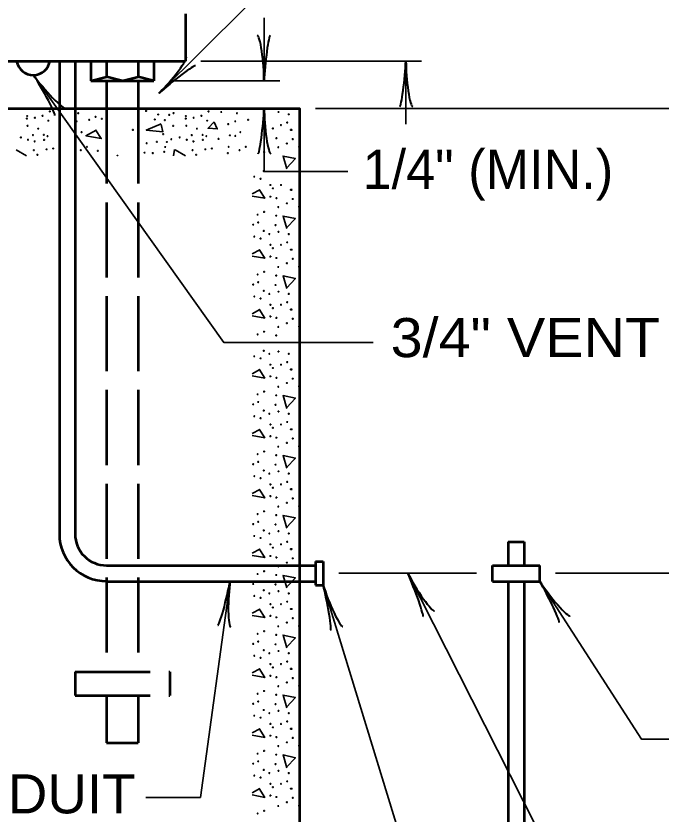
# Model space of a CAD drawing. Extents: x -2 to 679, y -1 to 439.
# Drawn here: x 227.1 to 268.4, y 168.8 to 219.8 of the extents above; entities that cross this region are included whole.
import ezdxf

# ---------------------------------------------------------------- set-up
doc = ezdxf.new("R2010")
doc.units = 0
doc.header["$LTSCALE"] = 0.8
doc.linetypes.add('LONG_DASHED', pattern=[7.5, 6, -1.5])
doc.layers.add('1', color=7, linetype='Continuous', lineweight=35)

msp = doc.modelspace()

# ---------------------------------------------------------------- linework, layer by layer
at = {"layer": '1', "lineweight": 53}
for p, q in [((237.9312, 219.9763), (237.9312, 216.9563)), ((215.2512, 216.9563), (237.9312, 216.9563)), ((229.8712, 216.9563), (229.8712, 186.7163)), ((230.8712, 216.9563), (230.8712, 186.7163)), ((231.8912, 216.9563), (231.8912, 215.6963)), ((232.8912, 216.9563), (232.8912, 215.9363)), ((234.9112, 216.9563), (234.9112, 215.9363)), ((235.9112, 216.9563), (235.9112, 215.6963)), ((231.8912, 215.6963), (232.8912, 215.9363)), ((233.8912, 215.6963), (232.8912, 215.9363)), ((233.8912, 215.6963), (234.9112, 215.9363)), ((235.9112, 215.6963), (234.9112, 215.9363)), ((231.8912, 215.6963), (235.9112, 215.6963)), ((232.8912, 215.6963), (232.8912, 213.9163)), ((234.9112, 215.6963), (234.9112, 213.9163)), ((258.5912, 186.1963), (259.6112, 186.1963)), ((258.5912, 186.1963), (258.5912, 184.6963)), ((259.6112, 186.1963), (259.6112, 184.6963)), ((246.2512, 184.9363), (246.2512, 183.4363)), ((246.2512, 184.9363), (246.7512, 184.9363)), ((246.7512, 184.9363), (246.7512, 183.4363)), ((232.8912, 184.6963), (246.2512, 184.6963)), ((257.5912, 183.6763), (257.5912, 184.6963)), ((257.5912, 184.6963), (260.6112, 184.6963)), ((260.6112, 183.6763), (260.6112, 184.6963)), ((232.8912, 183.6763), (246.2512, 183.6763)), ((246.2512, 183.4363), (246.7512, 183.4363)), ((257.5912, 183.6763), (260.6112, 183.6763)), ((258.5912, 183.6763), (258.5912, 141.8563)), ((259.6112, 183.6763), (259.6112, 141.3563))]:
    msp.add_line(p, q, dxfattribs=at)
at = {"layer": '1'}
for p, q in [((242.9712, 215.6963), (242.9712, 219.7163)), ((238.9312, 216.9563), (253.0512, 216.9563)), ((252.0512, 216.9563), (252.0512, 212.9163)), ((236.9312, 215.6963), (243.9712, 215.6963)), ((234.2712, 213.8963), (234.2512, 213.9163)), ((242.9712, 213.9163), (242.9712, 209.8963)), ((244.4312, 213.8963), (244.4112, 213.9163)), ((246.2512, 213.9163), (270.2043, 213.9163)), ((227.1112, 211.2763), (227.7712, 210.8963)), ((237.1712, 210.8963), (237.2312, 211.2963)), ((237.2712, 211.2763), (237.9312, 210.8963)), ((242.9712, 209.8963), (248.3312, 209.8963)), ((242.6912, 208.7163), (242.2112, 208.4563)), ((242.6912, 204.8763), (242.2112, 204.6163)), ((242.6912, 201.0563), (242.2112, 200.7963)), ((242.6912, 197.2163), (242.2112, 196.9563)), ((242.6912, 193.3963), (242.2112, 193.1363)), ((242.6912, 189.5563), (242.2112, 189.2963)), ((242.6912, 185.7363), (242.2112, 185.4763)), ((256.5712, 184.1963), (247.7512, 184.1963)), ((261.6112, 184.1963), (270.2043, 184.1963)), ((242.6912, 181.8963), (242.2112, 181.6363)), ((242.6912, 178.0763), (242.2112, 177.8163)), ((242.6912, 174.2363), (242.2112, 173.9763)), ((242.6912, 170.4163), (242.2112, 170.1563))]:
    msp.add_line(p, q, dxfattribs=at)
at = {"layer": '1', "linetype": 'LONG_DASHED', "lineweight": 53}
for p, q in [((232.8912, 213.9163), (232.8912, 177.8963)), ((234.9112, 213.9163), (234.9112, 177.8963)), ((230.8712, 177.8963), (236.9312, 177.8963)), ((230.8712, 177.8963), (230.8712, 176.3763)), ((236.9312, 177.8963), (236.9312, 176.3763)), ((230.8712, 176.3763), (236.9312, 176.3763)), ((232.8912, 176.3763), (232.8912, 173.3563)), ((234.9112, 176.3763), (234.9112, 173.3563)), ((232.8912, 173.3563), (234.9112, 173.3563))]:
    msp.add_line(p, q, dxfattribs=at)
at = {"layer": '1'}
for points in [[(236.256, 214.8968), (250.0902, 228.6202), (269.9296, 228.6202)], [(228.2112, 216.0563), (240.3912, 198.9563), (249.9512, 198.9563)], [(236.3912, 212.9363), (235.4312, 212.5363), (236.4912, 212.4163), (236.3912, 212.8963)], [(239.7712, 213.0763), (239.3912, 212.6563), (239.9712, 212.6163), (239.7712, 213.0363)], [(232.2312, 212.5363), (231.5712, 212.1763), (232.5512, 211.9963), (232.1912, 212.5563)], [(244.4312, 210.0563), (244.1912, 210.8763), (244.9712, 210.7163), (244.4112, 210.0963)], [(242.2112, 208.3163), (243.0112, 208.1763), (242.6512, 208.7363)], [(244.4312, 206.2363), (244.1912, 207.0363), (244.9712, 206.8763), (244.4112, 206.2763)], [(242.2112, 204.4763), (243.0112, 204.3363), (242.6512, 204.8963)], [(244.4312, 202.3963), (244.1912, 203.2163), (244.9712, 203.0563), (244.4112, 202.4363)], [(242.2112, 200.6563), (243.0112, 200.5163), (242.6512, 201.0763)], [(242.2112, 196.8163), (243.0112, 196.6763), (242.6512, 197.2363)], [(244.4312, 194.7363), (244.1912, 195.5563), (244.9712, 195.3963), (244.4112, 194.7763)], [(242.2112, 192.9963), (243.0112, 192.8563), (242.6512, 193.4163)], [(244.4312, 190.9163), (244.1912, 191.7163), (244.9712, 191.5563), (244.4112, 190.9563)], [(242.2112, 189.1563), (243.0112, 189.0163), (242.6512, 189.5763)], [(244.4312, 187.0763), (244.1912, 187.8963), (244.9712, 187.7363), (244.4112, 187.1163)], [(242.2112, 185.3363), (243.0112, 185.1963), (242.6512, 185.7563)], [(244.4312, 183.2563), (244.1912, 184.0563), (244.9712, 183.8963), (244.4112, 183.2963)], [(252.1712, 184.1963), (263.6512, 161.5563), (272.4312, 161.5563)], [(240.7912, 183.6763), (238.8912, 169.8563), (235.4131, 169.8563)], [(246.7512, 183.4363), (256.0712, 153.0163), (272.4312, 153.0163)], [(260.6112, 183.6763), (267.1312, 173.5763), (272.4312, 173.5763)], [(242.2112, 181.4963), (243.0112, 181.3563), (242.6512, 181.9163)], [(244.4312, 179.4163), (244.1912, 180.2363), (244.9712, 180.0563), (244.4112, 179.4563)], [(242.2112, 177.6763), (243.0112, 177.5163), (242.6512, 178.0963)], [(244.4312, 175.5963), (244.1912, 176.3963), (244.9712, 176.2363), (244.4112, 175.6363)], [(242.2112, 173.8363), (243.0112, 173.6963), (242.6512, 174.2563)], [(244.4312, 171.7563), (244.1912, 172.5763), (244.9712, 172.3963), (244.4112, 171.7963)], [(242.2112, 170.0163), (243.0112, 169.8563), (242.6512, 170.4363)]]:
    msp.add_lwpolyline(points, dxfattribs=at)
at = {"layer": '1', "lineweight": 53}
msp.add_lwpolyline([(207.9512, 152.4363), (207.9512, 213.9163), (245.2312, 213.9163), (245.2312, 149.4163)], dxfattribs=at)
at = {"layer": '1'}
for centre in [(227.809, 213.4413), (228.7975, 213.4547), (229.2594, 213.7353), (231.0763, 213.6151), (232.1851, 213.3879), (235.418, 213.7621), (236.1929, 213.5349), (236.9009, 213.5081), (237.1814, 213.6284), (237.9696, 213.4413), (238.9582, 213.4547), (239.4201, 213.7353), (240.235, 213.6953), (241.2369, 213.6151), (243.8954, 213.6953), (244.55, 213.5482), (227.7956, 213.2725), (228.3032, 213.3259), (229.1659, 213.1389), (230.9695, 213.0987), (231.7843, 213.1923), (232.5858, 213.2591), (235.9791, 213.2191), (236.6203, 213.1789), (237.9562, 213.2725), (238.4639, 213.3259), (239.3266, 213.1389), (240.6758, 212.9251), (241.1301, 213.0987), (241.945, 213.1923), (244.0557, 212.8583), (244.4565, 213.0186), (227.8357, 212.8181), (228.517, 212.6311), (231.29, 212.4039), (234.5764, 212.5509), (237.1547, 212.8048), (237.9963, 212.8181), (238.6777, 212.6311), (241.4507, 212.4039), (243.5347, 212.6444), (244.6836, 212.5509), (244.737, 212.5509), (227.4081, 212.0698), (227.8624, 211.9228), (228.183, 212.2168), (228.2899, 211.8159), (228.8777, 212.2302), (228.891, 211.9094), (229.1125, 212.15), (230.9695, 212.1634), (236.5134, 212.2836), (237.0344, 211.9495), (237.5688, 212.0698), (238.0231, 211.9228), (238.3436, 212.2168), (238.4506, 211.8159), (239.0384, 212.2302), (239.0516, 211.9094), (239.2732, 212.15), (240.0613, 211.9762), (240.7827, 212.2034), (241.1301, 212.1634), (243.7618, 212.0164), (244.8038, 211.9629), (229.0514, 211.3081), (229.4731, 211.3615), (231.6373, 211.4685), (235.4581, 211.6956), (236.1127, 211.7892), (236.647, 211.4551), (236.7539, 211.7758), (239.212, 211.3081), (239.6338, 211.3615), (240.7025, 211.4685), (241.798, 211.4685), (243.882, 211.4417), (244.4298, 211.6823), (245.2046, 211.4685), (228.2364, 211.2547), (228.4636, 210.9606), (231.2366, 211.2547), (232.3315, 211.2084), (235.3245, 211.0943), (235.8455, 211.0675), (236.5802, 211.1477), (238.397, 211.2547), (238.6242, 210.9606), (240.6492, 211.0675), (241.3972, 211.2547), (242.9736, 211.1343), (242.9469, 209.9183), (242.3457, 209.5575), (242.7465, 209.4287), (243.3743, 209.0279), (243.5347, 208.814), (244.0557, 209.0279), (243.3744, 208.2795), (244.6836, 208.7205), (244.737, 208.7205), (243.7618, 208.186), (244.4298, 207.8519), (244.8038, 208.1325), (242.9736, 207.3039), (243.882, 207.6113), (245.2046, 207.6381), (242.5594, 207.1302), (243.7484, 207.0634), (242.2789, 206.4888), (242.5996, 206.6358), (243.7084, 206.4621), (242.3457, 205.7271), (242.9469, 206.0879), (243.3076, 205.8874), (243.8954, 206.0345), (244.55, 205.8874), (242.7465, 205.5983), (243.3743, 205.1975), (244.0557, 205.1975), (244.4565, 205.3578), (243.5347, 204.9836), (244.6836, 204.8901), (244.737, 204.8901), (243.3744, 204.4491), (243.7618, 204.3556), (244.8038, 204.3021), (243.882, 203.7809), (244.4298, 204.0215), (245.2046, 203.8077), (242.5594, 203.2998), (242.9736, 203.4735), (243.7484, 203.233), (242.2789, 202.6584), (242.5996, 202.8054), (243.7084, 202.6317), (242.9469, 202.2575), (243.8954, 202.2041), (242.3457, 201.8967), (242.7465, 201.7679), (243.3076, 202.057), (244.55, 202.057), (243.3743, 201.3671), (243.5347, 201.1532), (244.0557, 201.3671), (244.4565, 201.5274), (243.3744, 200.6187), (244.6836, 201.0597), (244.737, 201.0597), (243.7618, 200.5252), (244.4298, 200.1911), (244.8038, 200.4717), (242.9736, 199.6431), (243.882, 199.9505), (245.2046, 199.9773), (242.5594, 199.4694), (243.7484, 199.4026), (242.3457, 198.0663), (242.9469, 198.4271), (243.3076, 198.2266), (243.8954, 198.3737), (244.55, 198.2266), (242.7465, 197.9375), (243.3743, 197.5367), (244.0557, 197.5367), (244.4565, 197.697), (243.5347, 197.3228), (244.6836, 197.2293), (244.737, 197.2293), (243.3744, 196.7883), (243.7618, 196.6948), (244.8038, 196.6413), (243.882, 196.1201), (244.4298, 196.3607), (245.2046, 196.1469), (242.5594, 195.639), (242.9736, 195.8127), (243.7484, 195.5722), (242.2789, 194.9976), (242.5996, 195.1446), (243.7084, 194.9709), (242.9469, 194.5967), (243.8954, 194.5433), (242.3457, 194.2359), (242.7465, 194.1071), (243.3076, 194.3962), (244.55, 194.3962), (243.3743, 193.7063), (243.5347, 193.4924), (244.0557, 193.7063), (244.4565, 193.8666), (243.3744, 192.9579), (244.6836, 193.3989), (244.737, 193.3989), (243.7618, 192.8644), (244.4298, 192.5303), (244.8038, 192.8109), (242.9736, 191.9823), (243.882, 192.2897), (245.2046, 192.3165), (242.5594, 191.8086), (243.7484, 191.7418), (242.2789, 191.1672), (242.5996, 191.3142), (243.7084, 191.1405), (242.3457, 190.4055), (242.9469, 190.7663), (243.3076, 190.5658), (243.8954, 190.7129), (244.55, 190.5658), (242.7465, 190.2767), (243.3743, 189.8759), (244.0557, 189.8759), (244.4565, 190.0362), (243.5347, 189.662), (244.6836, 189.5685), (244.737, 189.5685), (243.3744, 189.1275), (243.7618, 189.034), (244.8038, 188.9805), (243.882, 188.4593), (244.4298, 188.6999), (245.2046, 188.4861), (242.5594, 187.9782), (242.9736, 188.1519), (243.7484, 187.9114), (242.2789, 187.3368), (242.5996, 187.4838), (243.7084, 187.3101), (242.9469, 186.9359), (243.8954, 186.8825), (242.3457, 186.5751), (242.7465, 186.4463), (243.3076, 186.7354), (244.55, 186.7354), (243.3743, 186.0455), (243.5347, 185.8316), (244.0557, 186.0455), (244.4565, 186.2058), (243.3744, 185.2971), (244.6836, 185.7381), (244.737, 185.7381), (243.7618, 185.2036), (244.4298, 184.8695), (244.8038, 185.1501), (242.9736, 184.3215), (243.882, 184.6289), (245.2046, 184.6557), (242.5594, 184.1478), (243.7484, 184.081), (242.2789, 183.5064), (242.5996, 183.6534), (243.7084, 183.4797), (242.3457, 182.7447), (242.9469, 183.1055), (243.3076, 182.905), (243.8954, 183.0521), (244.55, 182.905), (242.7465, 182.6159), (243.3743, 182.2151), (244.0557, 182.2151), (244.4565, 182.3754), (243.5347, 182.0012), (244.6836, 181.9077), (244.737, 181.9077), (243.3744, 181.4667), (243.7618, 181.3732), (244.8038, 181.3197), (243.882, 180.7985), (244.4298, 181.0391), (245.2046, 180.8253), (242.5594, 180.3174), (242.9736, 180.4911), (243.7484, 180.2506), (242.2789, 179.676), (242.5996, 179.823), (242.9469, 179.2751), (243.7084, 179.6493), (243.8954, 179.2217), (242.3457, 178.9143), (242.7465, 178.7855), (243.3076, 179.0746), (244.55, 179.0746), (243.3743, 178.3847), (243.5347, 178.1708), (244.0557, 178.3847), (244.4565, 178.545), (243.3744, 177.6363), (244.6836, 178.0773), (244.737, 178.0773), (243.7618, 177.5428), (244.4298, 177.2087), (244.8038, 177.4893), (242.9736, 176.6607), (243.882, 176.9681), (245.2046, 176.9949), (242.5594, 176.487), (243.7484, 176.4202), (242.2789, 175.8456), (242.5996, 175.9926), (243.7084, 175.8189), (242.3457, 175.0839), (242.9469, 175.4447), (243.3076, 175.2442), (243.8954, 175.3913), (244.55, 175.2442), (242.7465, 174.9551), (243.3743, 174.5543), (244.0557, 174.5543), (244.4565, 174.7146), (243.5347, 174.3404), (244.6836, 174.2469), (244.737, 174.2469), (243.3744, 173.8059), (243.7618, 173.7124), (244.8038, 173.6589), (243.882, 173.1377), (244.4298, 173.3783), (245.2046, 173.1645), (242.5594, 172.6566), (242.9736, 172.8303), (243.7484, 172.5898), (242.2789, 172.0152), (242.5996, 172.1622), (242.9469, 171.6143), (243.7084, 171.9885), (243.8954, 171.5609), (242.3457, 171.2535), (242.7465, 171.1247), (243.3076, 171.4138), (244.55, 171.4138), (243.3743, 170.7239), (243.5347, 170.51), (244.0557, 170.7239), (244.4565, 170.8842), (243.3744, 169.9755), (244.6836, 170.4165), (244.737, 170.4165), (243.7618, 169.882), (244.4298, 169.5479), (244.8038, 169.8285), (242.9736, 168.9999), (243.882, 169.3073), (245.2046, 169.3341), (242.5594, 168.8262)]:
    msp.add_circle(centre, 0.0267, dxfattribs=at)
at = {"layer": '1', "lineweight": 53}
for centre, radius, start, end in [((228.1987, 217.1437), 1.0845, 190.44188, 351.63642), ((232.893, 186.7071), 3.024, 180, 270), ((232.893, 186.7071), 2.016, 180, 270)]:
    msp.add_arc(centre, radius, start, end, dxfattribs=at)
at = {"layer": '1'}
for centre, start, end in [((228.1029, 213.9491), 256.94318, 283.05682), ((228.33, 213.9491), 256.94318, 283.05682), ((238.2635, 213.9491), 256.94318, 283.05682), ((238.4906, 213.9491), 256.94318, 283.05682), ((245.2446, 213.1255), 97.86167, 262.13833), ((233.5878, 210.8938), 11.5283, 168.4717), ((245.2446, 209.2951), 97.86167, 262.13833), ((245.2446, 205.4647), 97.86167, 262.13833), ((245.2446, 201.6343), 97.86167, 262.13833), ((245.2446, 197.8039), 97.86167, 262.13833), ((245.2446, 193.9735), 97.86167, 262.13833), ((245.2446, 190.1431), 97.86167, 262.13833), ((245.2446, 186.3127), 97.86167, 262.13833), ((245.2446, 182.4823), 97.86167, 262.13833), ((245.2446, 178.6519), 97.86167, 262.13833), ((245.2446, 174.8215), 97.86167, 262.13833), ((245.2446, 170.9911), 97.86167, 262.13833)]:
    msp.add_arc(centre, 0.0267, start, end, dxfattribs=at)
at = {"layer": '1', "lineweight": 40}
for centre, major_axis, ratio, start_param, end_param in [((242.6945, 216.7871), (0.1574, -1.8), 0.122415, 0.8963533, 3.1415927), ((243.1863, 216.8166), (-0.1771, -1.7705), 0.07063, 3.1407148, 5.41811), ((236.8361, 215.8615), (-1.1578, -1.3685), 0.122415, 0.8963533, 3.1415927), ((251.8317, 215.8177), (0.1771, 1.7705), 0.07063, 3.1407148, 5.41811), ((252.3235, 215.8472), (-0.1574, 1.8), 0.122415, 0.8963533, 3.1415927), ((237.2005, 215.5357), (-1.3707, -1.1123), 0.07063, 3.1407148, 5.41811), ((228.6993, 215.0154), (0.8821, -1.5453), 0.07063, 6.2823074, 8.5597026), ((229.083, 215.3245), (-1.1717, 1.3754), 0.122415, 0.8963533, 3.1415927), ((242.7597, 212.7937), (0.1771, 1.7705), 0.07063, 3.1407148, 5.41811), ((243.2515, 212.8232), (-0.1574, 1.8), 0.122415, 0.8963533, 3.1415927), ((252.4916, 183.0833), (0.6429, -1.6591), 0.07063, 6.2823074, 8.5597026), ((252.4916, 183.0833), (0.6429, -1.6591), 0.07063, 6.2823074, 8.5597026), ((252.9169, 183.3321), (-0.9545, 1.5341), 0.122415, 0.8963533, 3.1415927), ((252.9169, 183.3321), (-0.9545, 1.5341), 0.122415, 0.8963533, 3.1415927), ((240.4287, 182.5934), (0.4172, 1.7297), 0.07063, 3.1407148, 5.41811), ((240.9199, 182.5555), (0.0899, 1.8046), 0.122415, 0.8963533, 3.1415927), ((246.8801, 182.2887), (0.3496, -1.7446), 0.07063, 6.2823074, 8.5597026), ((246.8801, 182.2887), (0.3496, -1.7446), 0.07063, 6.2823074, 8.5597026), ((247.3417, 182.4611), (-0.6781, 1.6748), 0.122415, 0.8963533, 3.1415927), ((247.3417, 182.4611), (-0.6781, 1.6748), 0.122415, 0.8963533, 3.1415927), ((261.0463, 182.6185), (0.8114, -1.5836), 0.07063, 6.2823074, 8.5597026), ((261.4435, 182.91), (-1.1084, 1.427), 0.122415, 0.8963533, 3.1415927)]:
    msp.add_ellipse(centre, major_axis=major_axis, ratio=ratio, start_param=start_param, end_param=end_param, dxfattribs=at)

# ---------------------------------------------------------------- texts
at = {"layer": '1'}
msp.add_text('1/4" (MIN.)', height=2.5, dxfattribs=at).set_placement((249.2712, 208.7763))
for s, width, p in [('3/4" VENT', 1.1, (251.0712, 198.0163)), ('1/2" CONDUIT', 1.05, (211.6633, 168.8363))]:
    msp.add_text(s, height=2.5, dxfattribs=dict(at, width=width)).set_placement(p)

doc.saveas('drawing.dxf')
